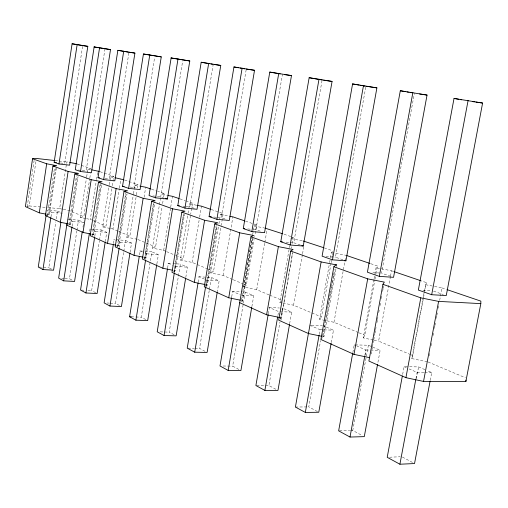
<?xml version="1.0" encoding="UTF-8"?>
<svg xmlns="http://www.w3.org/2000/svg" width="508" height="508" viewBox="0 0 508 508"><rect width="100%" height="100%" fill="white"/><g stroke="black" fill="none" stroke-linecap="round" stroke-linejoin="round"><path stroke-width="0.38" stroke-dasharray="2.54 1.91" d="M27.191 206.775L34.119 160.509M26.949 206.343L29.274 205.931L35.928 161.569M47.257 215.754L54.534 167.773M48.622 214.522L55.594 168.548M45.428 215.595L49.263 214.808L56.604 166.446M50.959 216.878L51.67 212.23L46.888 210.141M51.537 269.1L48.825 267.646L55.797 221.92M56.274 218.815L57.455 211.068L47.644 210.204M82.569 46.38L64.713 163.468L60.179 162.96M47.962 207.594L59.639 208.636L66.415 164.217M66.535 163.443L66.777 161.881L68.993 162.293M68.948 224.625L76.486 175.616M70.04 224.034L77.743 173.946M69.221 224.701L70.733 224.339L78.086 176.549M72.092 226.174L72.815 221.488L67.678 219.24M72.015 280.067L69.469 278.708L76.829 231.083M76.949 230.302L78.511 220.154L69.228 219.373M104.991 48.806L86.131 170.879L87.452 171.342M85.725 218.516L80.385 217.475L86.538 177.686M86.658 176.905L87.865 169.101L90.583 168.802M80.385 217.475L83.833 216.681L89.706 178.784M89.827 178.01L90.545 173.368M82.988 227.057L83.471 223.952M111.874 188.805L106.02 226.047L90.31 219.418L96.387 180.34M96.507 179.559L97.847 170.961M89.668 231.375L90.03 229.025L89.637 228.994M92.075 235.801L100.146 184.067M93.11 234.277L100.984 183.82M92.373 235.026L93.853 234.607L101.619 184.868M94.825 236.118L95.555 231.445L90.722 229.33M95.745 292.779L91.637 290.582L99.435 240.805M99.555 240.03L101.143 229.921L92.253 229.203M128.861 53.035L109.144 178.848L104.699 178.378M110.026 228.403L102.648 226.949L109.15 185.464M109.271 184.677L110.503 176.854L113.824 176.39L113.335 179.495M112.357 185.706L113.214 180.27M105.27 241.624L106.737 232.334L101.143 229.921M117.907 231.064L112.973 228.987L119.31 188.836M119.431 188.062L120.891 178.797M113.5 243.478L114.116 239.573L115.443 240.151M117.202 247.034L125.73 193.192M118.021 245.339L126.34 192.837M116.662 246.412L118.828 245.701L127.044 193.872M119.215 247.637L120.085 242.183L116.103 240.443M119.45 305.479L115.507 303.365L123.66 252.089M123.787 251.314L125.514 240.436L113.716 239.541M135.312 187.909L133.947 187.433L154.603 57.537M137.363 239.281L126.594 237.147L133.375 194.494M133.502 193.719L134.855 185.191L138.081 184.639L137.579 187.757M126.594 237.147L129.877 236.118L136.341 195.555M136.462 194.78L137.084 190.875M130.067 252.33L131.553 243.04L125.514 240.436M144.082 197.326L145.694 187.223M139.522 254.883L140.151 250.971L142.303 251.911M144.437 259.213L153.473 203.092M145.009 257.321L153.695 203.365M143.796 258.534L145.885 257.715L154.972 201.333M145.726 259.264L146.609 253.797L143.021 252.222M145.758 319.576L141.287 317.176L151.848 251.797L143.269 251.187M165.862 251.308L163.671 250.387L152.425 248.145L160.509 198.095M160.636 197.314L182.715 60.77M152.425 248.145L155.588 246.971L162.103 206.692M162.604 203.594L163.481 198.171M163.608 197.396L164.236 193.529L157.563 191.256M156.87 263.931L158.382 254.616L151.848 251.797M163.671 250.387L170.58 207.905M170.707 207.137L172.466 196.323M167.615 267.995L168.377 263.328L171.888 264.858M174.339 270.345L183.579 213.97M174.073 272.466L183.674 213.868M174.377 272.612L175.393 266.395L172.587 265.17M173.304 271.716L175.298 270.77L184.563 214.274M207.829 269.024L192.145 262.401L180.372 260.045L187.922 214.059M188.049 213.277L189.586 203.924L192.526 203.143L190.722 214.097M174.066 334.734L169.208 332.137L180.384 264.109L172.879 263.62M194.145 208.274L189.808 206.775L213.081 65.132M180.372 260.045L183.382 258.705L190.595 214.878M185.807 277.317L187.477 267.17L180.384 264.109M192.145 262.401L199.504 217.888M199.631 217.106L201.441 206.172M198.184 282.2L199.085 276.771L206.737 280.118L219.145 280.835L217.316 291.732M205.702 286.322L206.737 280.118M206.343 284.556L216.198 225.514M206.426 286.937L216.535 226.409M205.518 286.099L207.385 285.02L217.265 225.895M232.512 279.438L223.05 275.45L210.706 272.961L218.389 226.974M218.916 223.857L220.478 214.503L223.215 213.57L221.253 225.298M205.054 351.333L199.555 348.393L209.334 289.966M209.461 289.185L211.417 277.501L198.647 276.746M225 218.954L221.418 217.716L246.285 69.101M210.706 272.961L213.531 271.431L221.12 226.079M223.05 275.45L232.912 216.865M231.699 296.882L232.62 291.452L240.297 294.811M241.383 300.12L251.936 238.182M269.081 294.881L256.724 289.662L243.745 287.026L252.139 237.757M252.673 234.626L254.14 226.022L256.629 224.93L254.654 236.531M242.03 302.031L252.851 238.544M241.389 301.454L242.532 300.628L253.105 238.601M243.745 287.026L246.336 285.274L254.127 239.63M238.855 369.443L232.658 366.122L243.288 303.797M243.421 303.022L245.281 292.113L242.907 291.992M260.248 231.159L255.937 229.667L282.442 74.295M251.866 306.667L253.74 295.764L245.281 292.113M256.724 289.662L264.693 243.23M264.827 242.456L266.948 230.073M268.307 313.785L269.386 307.543L278.594 311.575L277.781 316.262M282.15 302.876L279.87 302.406L289.744 245.631M291.249 248.241L291.522 246.678M292.068 243.567L293.148 237.338L283.515 234.067M275.882 389.274L268.903 385.54L279.94 322.199M280.479 319.075L282.391 308.127L280.092 308.019M300.336 245.04L293.776 242.767L322.129 79.997M280.187 318.751L281.197 317.798L292.557 252.597M280.962 320.275L292.722 252.774M289.643 323.755L291.681 312.134L282.391 308.127M331.013 263.385L321.475 316.992L293.548 305.206L302.425 254.533M302.558 253.752L303.79 246.736M358.33 332.55L333.985 322.275L319.532 319.297L329.476 263.354M329.616 262.579L330.302 258.693M330.441 257.912L331.406 252.476L332.619 251.466M331.153 262.611L331.838 258.724M331.978 257.95L332.391 255.619M332.53 254.845L332.81 253.289M319.214 334.41L320.046 329.724L309.874 325.272M317.436 411.537L308.769 406.895L320.586 340.57M342.919 259.779L335.439 257.188L365.754 87.065M322.536 336.15L325.031 322.129M325.171 321.348L328.784 301.085M328.924 300.311L329.482 297.193M329.616 296.412L330.035 294.075M330.175 293.294L330.727 290.182M330.867 289.401L331.286 287.064M331.426 286.283L331.978 283.166M332.118 282.385L333.229 276.155M333.369 275.374L333.927 272.256M320.904 339.515L323.005 336.747L335.121 268.808M323.005 336.747L323.933 336.772L336.328 267.316M336.467 266.535L336.747 264.973M333.985 322.275L345.427 258.407M331.26 342.557L333.477 330.168L323.228 325.749M352.825 352.622L354.228 344.881L368.389 345.23L380.143 350.304L377.717 363.525M373.24 339.992L363.277 337.922L373.92 279.451M374.066 278.67L376.053 267.76L377.4 265.97L369.919 263.43M363.277 337.922L364.776 335.274L374.847 279.984M374.987 279.209L375.837 274.536M375.977 273.755L377.4 265.97M364.903 355.429L365.9 349.993L356.972 346.081M364.992 355.27L365.982 349.834M352.73 430.695L368.389 345.23M390.735 276.333L381.546 273.152L414.395 93.256M371.189 353.943L372.332 347.701M372.472 346.92L373.615 340.671M373.761 339.89L374.904 333.648M375.044 332.867L375.475 330.524M375.615 329.743L376.047 327.4M376.904 322.72L377.33 320.377M377.476 319.596L377.901 317.252M378.758 312.572L379.19 310.229M380.048 305.543L380.473 303.206M381.33 298.52L381.762 296.177M382.619 291.497L383.045 289.154M383.191 288.373L383.616 286.029M410.54 354.59L378.606 341.109L390.373 276.949M390.512 276.174L391.509 270.764L376.053 267.76M402.641 374.46L404.082 366.712L418.598 366.897L426.193 370.173M427.304 361.829L411.778 358.572L424.269 291.706M424.409 290.932L426.339 282.6L421.151 280.841M411.778 358.572L412.718 355.505L424.307 293.459M424.453 292.684L426.339 282.6M415.944 378.644L417.163 372.243M416.37 378.695L418.598 366.897M429.254 355.752L429.692 353.416M431.165 345.618L431.603 343.281M433.07 335.483L433.508 333.146M434.391 328.473L434.829 326.13M434.981 325.355L435.42 323.012M436.302 318.338L436.74 315.995M436.886 315.22L437.325 312.877M438.207 308.204L438.645 305.867M439.674 300.406L442.024 287.934L433.051 286.175M430.244 380.333L431.717 372.561L426.879 370.472M319.532 319.297L321.475 316.992M279.87 302.406L281.597 300.901M292.056 237.985L293.148 237.338M102.648 226.949L106.02 226.047M164.236 193.529L161.144 194.189L167.183 195.326M389.509 457.213L400.221 456.768M339.427 430.822L349.669 430.568M350.457 430.549L352.819 430.492L362.261 435.546M295.408 407.041L308.769 406.895M256.661 385.521L268.903 385.54M424.028 372.485L417.112 372.421L409.15 368.935M424.796 372.497L431.717 372.561M223.158 366.008L232.658 366.122M365.9 349.993L369.856 350.075M370.65 350.095L380.143 350.304M187.998 348.145L194.158 348.278M194.932 348.291L199.555 348.393M160.204 331.87L169.208 332.137M320.046 329.724L323.209 329.832M323.996 329.857L333.477 330.168M311.448 325.33L322.44 325.717M131.153 316.808L135.052 316.948M135.827 316.979L141.287 317.176M107.15 303.009L109.43 303.105M110.192 303.136L115.507 303.365M280.13 311.645L291.681 312.134M268.923 307.524L279.33 307.988M81.274 290.074L84.976 290.252M87.935 290.398L91.637 290.582M241.744 295.154L253.74 295.764M232.169 291.427L242.113 291.948M61.735 278.282L64.052 278.409M64.827 278.454L69.469 278.708M39.021 267.062L48.825 267.646M422.929 290.322L431.317 290.817M167.951 263.296L172.129 263.569M175.393 266.395L187.477 267.17M372.904 272.567L381.546 273.152M146.609 253.797L158.382 254.616M139.738 250.939L142.488 251.136M326.022 256.483L335.439 257.188M120.085 242.183L131.553 243.04M95.555 231.445L106.737 232.334M286.131 242.138L289.185 242.392M289.954 242.456L293.776 242.767M72.815 221.488L83.712 222.396L78.511 220.154M247.745 228.949L250.723 229.21M253.702 229.47L255.937 229.667M51.67 212.23L62.293 213.157M29.274 205.931L47.181 207.531M213.709 217.005L216.027 217.221M216.795 217.291L221.418 217.716M183.051 206.121L185.306 206.343M186.055 206.413L189.808 206.775M152.946 195.936L160.75 196.717L162.966 197.479M130.143 187.039L133.947 187.433M78.384 170.034L81.483 170.371M82.258 170.459L85.357 170.796M55.093 160.566L58.204 160.915M58.985 161.004L66.777 161.881M87.865 169.101L90.938 169.672M110.503 176.854L114.211 177.546M134.855 185.191L139.503 186.061M189.586 203.924L196.253 205.188M220.478 214.503L229.025 216.129M254.14 226.022L264.135 227.933M290.957 238.627L303.212 240.983M331.406 252.476L345.98 255.295M59.639 208.636L62.573 209.213M63.309 209.353L69.183 210.502L83.833 216.681M425.571 284.709L432.302 286.029M86.493 218.669L90.31 219.418M46.958 214.357L49.263 214.808M110.763 228.549L112.973 228.987M67.767 223.755L70.733 224.339M91.535 234.144L93.853 234.607M116.567 245.243L118.828 245.701M143.662 257.264L145.885 257.715M173.742 270.459L175.298 270.77M205.848 284.709L207.385 285.02M282.905 303.028L293.548 305.206M240.995 300.311L242.532 300.628M279.66 317.481L281.197 317.798M374.009 340.15L378.606 341.109M322.383 336.448L323.933 336.772M77.121 163.919L90.519 168.472M100.025 171.704L113.824 176.39M124.631 180.067L138.081 184.639M151.632 189.243L156.82 191.008M179.895 198.85L185.096 200.616M185.839 200.87L192.526 203.143M211.201 209.486L223.215 213.57M245.516 221.151L256.629 224.93M324.231 247.904L332.473 250.704M391.509 270.764L393.732 271.52M442.024 287.934L446.507 289.458M433.591 291.167L443.274 294.519M118.612 231.362L129.877 236.118M138.093 239.586L145.383 242.665M146.113 242.97L155.588 246.971M166.592 251.619L175.355 255.314M176.085 255.626L183.382 258.705M208.54 269.323L213.531 271.431M233.242 279.749L243.427 284.048M244.151 284.353L246.336 285.274M269.811 295.186L281.445 300.095M359.048 332.854L364.776 335.274M411.27 354.895L412.718 355.505M428.079 361.988L465.36 377.723M57.455 211.068L60.916 212.56M211.417 277.501L219.145 280.835M354.228 344.881L356.286 345.783M404.082 366.712L406.254 367.665M402.425 457.067L413.188 462.832"/><path stroke-width="0.76" d="M369.722 357.689L353.987 354.368L320.904 339.515L333.87 266.744L367.69 278.848L384.334 282.124L382.949 284.309L368.91 361.061L405.917 377.673L423.539 381.432L465.849 381.591L480.822 303.625L480.86 301.13L447.25 289.712M465.849 381.591L465.944 380.168M54.312 160.477L36.392 158.452L32.563 158.737L25.4 206.616L39.281 212.846L46.196 214.205M39.281 212.846L46.685 163.786L32.563 158.737M46.685 163.786L56.725 165.665L52.934 166.021L45.428 215.595L60.344 222.288L67.024 223.609M46.063 215.595L38.265 267.017L42.951 269.57L53.569 270.192L60.865 222.529M54.14 162.287L72.098 43.777L87.814 46.336L69.634 165.17L58.998 163.989L54.14 162.287L56.407 162.541M42.951 269.57L50.844 217.653M58.998 163.989L77.165 44.501M60.344 222.288L68.116 171.45L52.934 166.021M67.088 223.114L58.642 278.117L63.671 280.854L74.562 281.432L82.264 231.718M94.139 46.933L75.286 169.697L80.512 171.526L91.415 172.714L110.503 49.6L94.139 46.933L110.503 49.6M68.116 171.45L78.569 173.412L74.841 173.857L66.948 225.247L83.014 232.454L90.761 233.991M63.671 280.854L71.971 226.955M80.512 171.526L99.581 47.714M83.014 232.454L91.199 179.705L74.841 173.857M89.3 233.718L80.531 290.036L85.941 292.983L97.117 293.516L105.15 242.399M98.025 177.667L117.85 50.33L134.912 53.105L114.833 180.816L103.651 179.635L98.025 177.667L99.511 177.819M91.199 179.705L102.108 181.756L98.457 182.302L90.145 235.649L107.506 243.434L115.811 245.091M85.941 292.983L94.704 236.899M103.651 179.635L123.717 51.168M107.506 243.434L116.135 188.62L98.457 182.302M113.373 244.259L104.115 302.876L109.957 306.057L121.418 306.534L129.946 253.105M122.542 186.252L143.44 53.988L161.265 56.89L140.087 189.56L128.613 188.379L122.542 186.252L124.06 186.411M116.135 188.62L127.533 190.779L123.99 191.427L115.214 246.888L134.029 255.327L142.919 257.118M109.957 306.057L119.094 248.412M128.613 188.379L149.777 54.896M134.029 255.327L143.154 198.285L123.99 191.427M156.743 264.706L147.682 320.599L135.909 320.192L129.591 316.751L139.268 256.451M171.126 57.956L149.047 195.542L155.626 197.847L167.399 199.015L189.789 60.985L171.126 57.956L189.789 60.985M143.154 198.285L155.092 200.552L151.682 201.333L142.399 259.08L162.852 268.249L172.187 270.142M135.909 320.192L145.606 260.045M155.626 197.847L178.003 58.941M162.852 268.249L172.536 208.788L151.682 201.333M167.488 268.77L157.201 331.781L164.065 335.521L176.149 335.851L185.674 278.098M177.794 205.619L201.193 62.255L220.764 65.437L197.034 209.277L184.944 208.121L177.794 205.619L179.299 205.759M172.536 208.788L185.071 211.182L181.832 212.109L171.971 272.339L194.297 282.353L205.073 284.55M164.065 335.521L174.25 273.387M184.944 208.121L208.68 63.329M194.297 282.353L204.597 220.25L181.832 212.109M198.05 282.975L187.223 348.132L194.704 352.203L207.112 352.438L217.183 292.513M209.086 216.579L233.953 66.948L254.533 70.288L229.299 220.447L216.884 219.316L209.086 216.579L211.398 216.795M204.597 220.25L217.78 222.783L214.77 223.888L204.267 286.823L228.733 297.79L240.233 300.152M194.704 352.203L205.575 287.096M216.884 219.316L242.126 68.116M228.733 297.79L239.725 232.816L214.77 223.888M231.565 297.663L219.989 365.976L228.175 370.427L240.919 370.548L251.733 307.448M243.275 228.562L269.786 72.079L291.478 75.597L264.554 232.651L251.816 231.553L243.275 228.562L244.761 228.695M228.175 370.427L250.901 236.811L253.632 235.496L239.725 232.816M251.816 231.553L278.752 73.362M279.66 317.481L266.605 314.769L278.384 246.634L250.901 236.811M268.167 314.566L255.892 385.521L264.884 390.417L277.971 390.398L289.509 324.529M280.778 241.706L309.15 77.711L332.073 81.426L303.251 246.043L290.17 244.996L280.778 241.706L282.302 241.827M264.884 390.417L277.641 317.043M290.17 244.996L319.018 79.127M278.384 246.634L293.097 249.492L290.716 251.047L278.682 320.186L308.458 333.54L321.608 336.29M308.496 333.058L295.408 407.041L305.327 412.439L318.77 412.255L331.121 343.332M352.584 83.928L322.104 256.184L332.486 259.823L345.91 260.814L376.898 87.865L352.584 83.928L359.239 85.109M308.458 333.54L321.126 261.918L290.716 251.047M305.327 412.439L319.075 335.185M332.486 259.823L363.506 85.49M352.685 353.397L338.639 430.848L350.018 437.045L364.287 436.632L377.571 364.306M400.304 90.742L367.405 272.193L379.33 276.371L393.56 277.311L427.044 95.072L400.304 90.742L405.492 91.669M353.987 354.368L367.69 278.848M350.018 437.045L364.763 356.21M379.33 276.371L412.871 92.545M402.349 376.009L387.21 457.308L399.904 464.223L414.534 463.55L430.098 381.114M454.031 98.431L418.351 290.055L431.679 294.723L446.253 295.554L482.6 103.054L454.031 98.431L458.584 99.251M405.917 377.673L420.802 297.859L382.949 284.309M399.904 464.223L415.798 379.425M431.679 294.723L468.103 100.451M423.539 381.432L438.601 301.39L480.822 303.625M333.87 266.744L335.82 264.909L336.747 264.973L321.126 261.918M129.591 316.751L131.153 316.808M82.69 45.606L87.814 46.336M128.981 52.254L134.912 53.105M161.265 56.89L143.44 53.988M213.963 64.459L220.764 65.437M246.285 69.101L254.533 70.288M284.702 74.625L291.478 75.597M323.659 80.22L332.073 81.426M366.624 86.392L368.09 86.601M369.557 86.811L376.898 87.865M419.602 93.999L427.044 95.072M472.923 101.663L474.409 101.873M475.901 102.089L482.6 103.054M117.85 50.33L128.238 52.127M72.098 43.777L81.934 45.472M269.786 72.079L277.228 73.381M278.721 73.647L280.206 73.908M233.953 66.948L238.576 67.755M240.119 68.028L241.662 68.294M243.205 68.567L244.742 68.834M201.193 62.255L209.455 63.697M210.96 63.957L212.458 64.224M360.718 85.369L362.198 85.63M363.677 85.89L365.15 86.157M309.15 77.711L319.075 79.458M320.599 79.731L322.129 79.997M406.978 91.935L408.464 92.196M409.943 92.462L411.429 92.723M460.102 99.524L461.62 99.797M69.729 162.433L76.378 163.665M91.707 169.818L99.301 171.456M114.954 177.686L123.882 179.813M140.278 186.207L145.694 187.223L150.889 188.989M167.938 195.466L172.466 196.323L179.153 198.596M196.996 205.327L201.441 206.172L210.452 209.233M229.806 216.275L232.912 216.865L244.773 220.897M264.909 228.086L282.778 233.813M303.212 240.983L323.482 247.644M420.802 297.859L438.601 301.39M346.729 255.549L369.919 263.43M394.475 271.774L420.408 280.587M165.183 198.247L167.399 199.015M301.79 245.542L303.251 246.043M344.411 260.293L345.91 260.814M239.681 302.698L266.605 314.769"/></g></svg>
